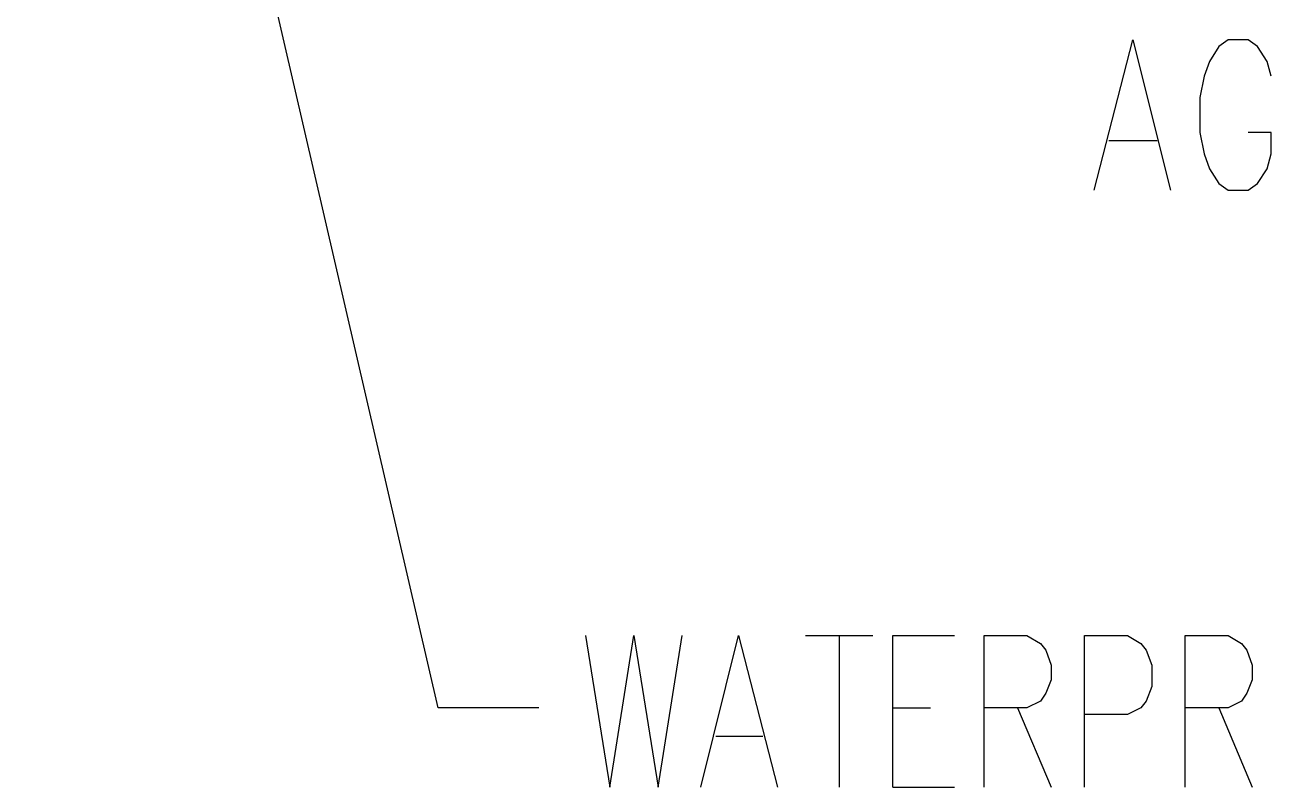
# Model space of a CAD drawing. Header units: metres. Extents: x 13 to 600, y -782 to -15.
# Drawn here: x 283.6 to 339.3, y -495.8 to -461.7 of the extents above; entities that cross this region are included whole.
import ezdxf

# ---------------------------------------------------------------- set-up
doc = ezdxf.new("R2010")
doc.units = ezdxf.units.M

msp = doc.modelspace()

# ---------------------------------------------------------------- linework, layer by layer
for p, q in [((302.04, -492.24), (283.56, -412.32)), ((331.38, -469.08), (333.12, -462.36)), ((333.12, -462.36), (334.8, -469.08)), ((337.38, -462.36), (336.96, -462.66)), ((338.28, -462.36), (337.38, -462.36)), ((338.7, -462.66), (338.28, -462.36)), ((336.96, -462.66), (336.54, -463.32)), ((339.12, -463.32), (338.7, -462.66)), ((336.54, -463.32), (336.3, -463.98)), ((339.3, -463.98), (339.12, -463.32)), ((336.3, -463.98), (336.12, -464.94)), ((336.12, -464.94), (336.12, -466.5)), ((336.12, -466.5), (336.3, -467.46)), ((339.3, -466.5), (338.28, -466.5)), ((339.3, -467.46), (339.3, -466.5)), ((332.04, -466.86), (334.2, -466.86)), ((336.3, -467.46), (336.54, -468.12)), ((339.12, -468.12), (339.3, -467.46)), ((336.54, -468.12), (336.96, -468.78)), ((338.7, -468.78), (339.12, -468.12)), ((336.96, -468.78), (337.38, -469.08)), ((337.38, -469.08), (338.28, -469.08)), ((338.28, -469.08), (338.7, -468.78)), ((308.64, -489), (309.72, -495.78)), ((309.72, -495.78), (310.8, -489)), ((310.8, -489), (311.88, -495.78)), ((311.88, -495.78), (312.96, -489)), ((313.8, -495.78), (315.48, -489)), ((315.48, -489), (317.22, -495.78)), ((318.48, -489), (321.48, -489)), ((319.98, -489), (319.98, -495.78)), ((322.38, -495.78), (322.38, -489)), ((322.38, -489), (325.14, -489)), ((326.46, -495.78), (326.46, -489)), ((326.46, -489), (328.38, -489)), ((328.38, -489), (328.98, -489.36)), ((328.98, -489.36), (329.22, -489.66)), ((330.96, -495.78), (330.96, -489)), ((330.96, -489), (332.88, -489)), ((332.88, -489), (333.48, -489.36)), ((333.48, -489.36), (333.72, -489.66)), ((335.46, -495.78), (335.46, -489)), ((335.46, -489), (337.38, -489)), ((337.38, -489), (337.98, -489.36)), ((337.98, -489.36), (338.22, -489.66)), ((329.22, -489.66), (329.46, -490.32)), ((333.72, -489.66), (333.96, -490.32)), ((338.22, -489.66), (338.46, -490.32)), ((329.46, -490.32), (329.46, -490.98)), ((333.96, -490.32), (333.96, -491.28)), ((338.46, -490.32), (338.46, -490.98)), ((329.46, -490.98), (329.22, -491.58)), ((338.46, -490.98), (338.22, -491.58)), ((329.22, -491.58), (328.98, -491.94)), ((333.96, -491.28), (333.72, -491.94)), ((338.22, -491.58), (337.98, -491.94)), ((328.98, -491.94), (328.38, -492.24)), ((333.72, -491.94), (333.48, -492.24)), ((337.98, -491.94), (337.38, -492.24)), ((306.54, -492.24), (302.04, -492.24)), ((322.38, -492.24), (324.06, -492.24)), ((328.38, -492.24), (326.46, -492.24)), ((327.96, -492.24), (329.46, -495.78)), ((332.88, -492.54), (330.96, -492.54)), ((333.48, -492.24), (332.88, -492.54)), ((337.38, -492.24), (335.46, -492.24)), ((336.96, -492.24), (338.46, -495.78)), ((314.46, -493.5), (316.56, -493.5)), ((322.38, -495.78), (325.14, -495.78))]:
    msp.add_line(p, q)

doc.saveas('drawing.dxf')
